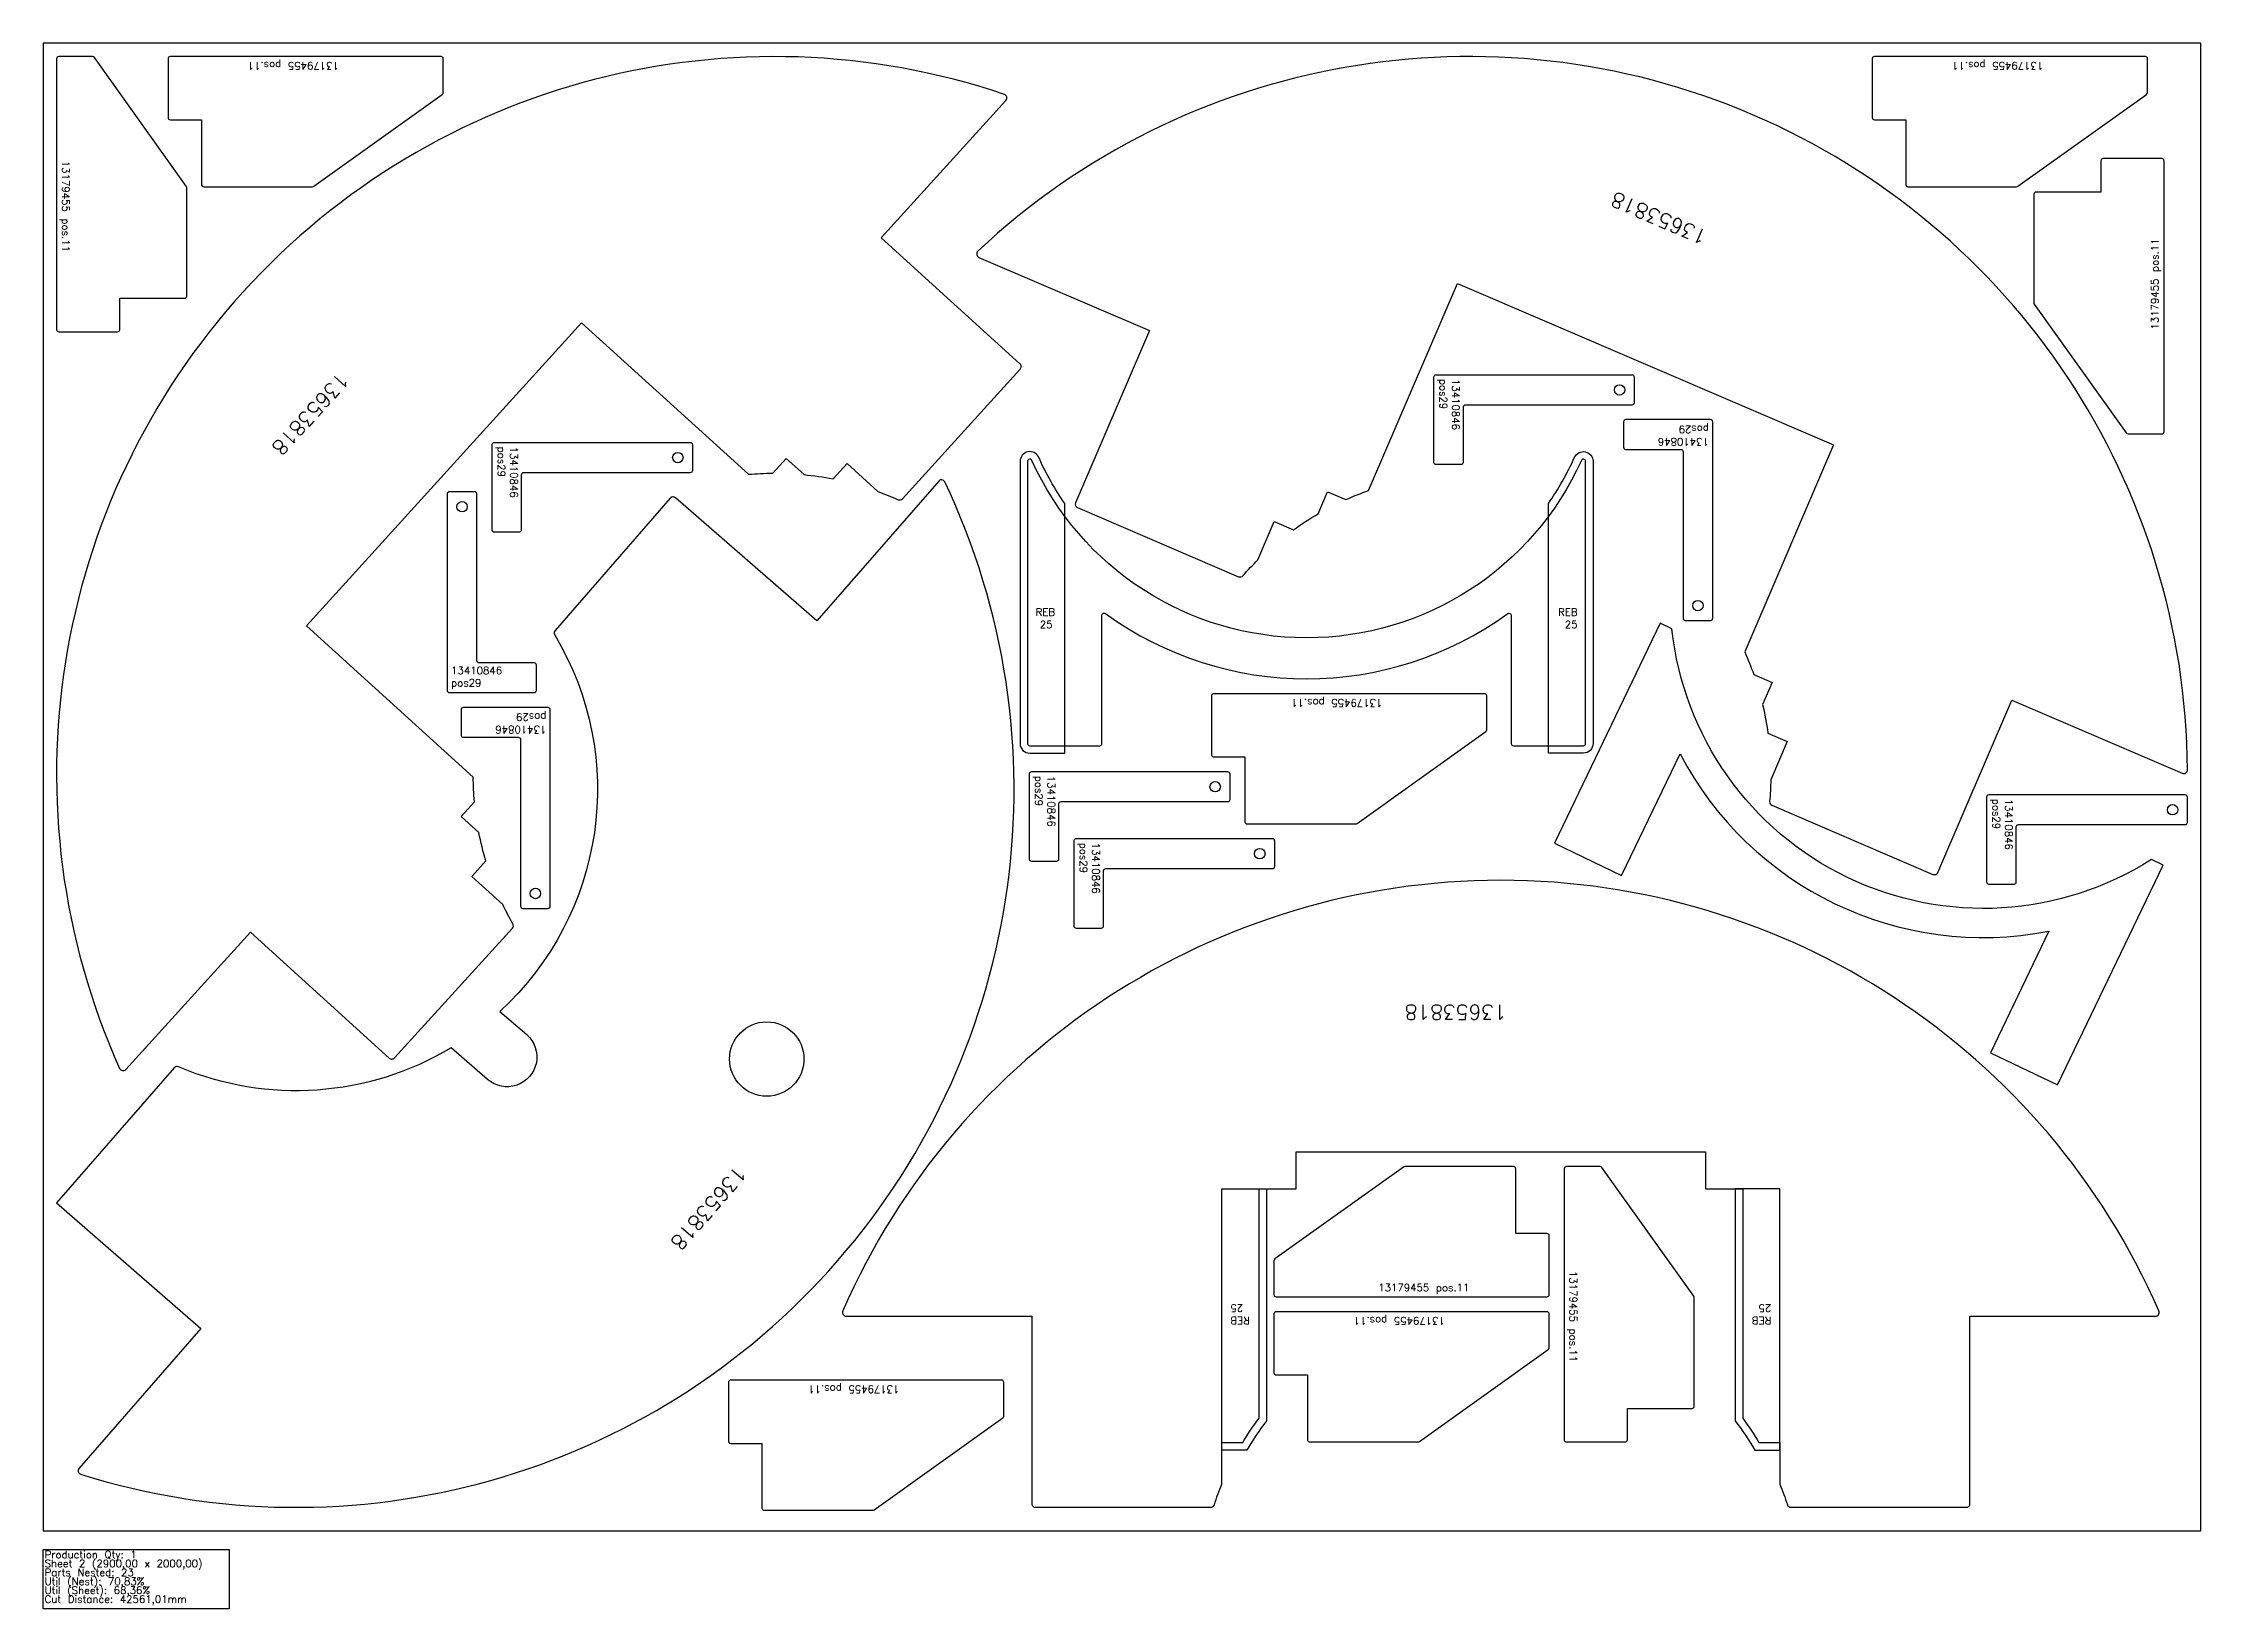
# Model space of a CAD drawing. Header units: millimetres. Extents: x 3045 to 5945, y -105 to 2000.
import ezdxf

# ---------------------------------------------------------------- set-up
doc = ezdxf.new("R2010")
doc.units = ezdxf.units.MM
for name, color, linetype in [('13179455', 7, 'Continuous'), ('Des.', 7, 'Continuous'), ('Rebaixo', 6, 'Continuous'), ('sheet', 24, 'Continuous'), ('Stats', 7, 'Continuous'), ('Texto', 7, 'Continuous')]:
    doc.layers.add(name, color=color, linetype=linetype)
doc.styles.get("Standard").update_dxf_attribs({"font": 'txt.shx'})

msp = doc.modelspace()

# ---------------------------------------------------------------- linework, layer by layer
at = {"color": 6}
for points in [[(4916.8, 1433.8), (4950.8, 1433.8, 0.414214), (4953.8, 1436.8), (4953.8, 1510.8, -0.414214), (4956.8, 1513.8), (5180.8, 1513.8, 0.414214), (5183.8, 1516.8), (5183.8, 1550.8, 0.414214), (5180.8, 1553.8), (4916.8, 1553.8, 0.414214), (4913.8, 1550.8), (4913.8, 1436.8, 0.414214)], [(5169.1, 1490.8), (5169.1, 1456.8, 0.414214), (5172.1, 1453.8), (5246.1, 1453.8, -0.414214), (5249.1, 1450.8), (5249.1, 1226.8, 0.414214), (5252.1, 1223.8), (5286.1, 1223.8, 0.414214), (5289.1, 1226.8), (5289.1, 1490.8, 0.414214), (5286.1, 1493.8), (5172.1, 1493.8, 0.414214)], [(3651, 1342.8), (3685, 1342.8, 0.414214), (3688, 1345.8), (3688, 1419.8, -0.414214), (3691, 1422.8), (3915, 1422.8, 0.414214), (3918, 1425.8), (3918, 1459.8, 0.414214), (3915, 1462.8), (3651, 1462.8, 0.414214), (3648, 1459.8), (3648, 1345.8, 0.414214)], [(3708, 1129.8), (3708, 1163.8, 0.414214), (3705, 1166.8), (3631, 1166.8, -0.414214), (3628, 1169.8), (3628, 1393.8, 0.414214), (3625, 1396.8), (3591, 1396.8, 0.414214), (3588, 1393.8), (3588, 1129.8, 0.414214), (3591, 1126.8), (3705, 1126.8, 0.414214)], [(5234.1, 1212.6), (5218.5, 1220.1), (5076.3, 924.5), (5166.4, 881.1), (5245, 1044.5, 0.331826), (5740.6, 806.1), (5662.1, 642.7), (5752.2, 599.4), (5894.4, 895), (5878.8, 902.5, -0.556315)], [(3606.6, 1103.8), (3606.6, 1069.8, 0.414214), (3609.6, 1066.8), (3683.6, 1066.8, -0.414214), (3686.6, 1063.8), (3686.6, 839.8, 0.414214), (3689.6, 836.8), (3723.6, 836.8, 0.414214), (3726.6, 839.8), (3726.6, 1103.8, 0.414214), (3723.6, 1106.8), (3609.6, 1106.8, 0.414214)], [(4373.2, 900.3), (4407.2, 900.3, 0.414214), (4410.2, 903.3), (4410.2, 977.3, -0.414214), (4413.2, 980.3), (4637.2, 980.3, 0.414214), (4640.2, 983.3), (4640.2, 1017.3, 0.414214), (4637.2, 1020.3), (4373.2, 1020.3, 0.414214), (4370.2, 1017.3), (4370.2, 903.3, 0.414214)], [(5660, 869.4), (5694, 869.4, 0.414214), (5697, 872.4), (5697, 946.4, -0.414214), (5700, 949.4), (5924, 949.4, 0.414214), (5927, 952.4), (5927, 986.4, 0.414214), (5924, 989.4), (5660, 989.4, 0.414214), (5657, 986.4), (5657, 872.4, 0.414214)], [(4433.2, 810.3), (4467.2, 810.3, 0.414214), (4470.2, 813.3), (4470.2, 887.3, -0.414214), (4473.2, 890.3), (4697.2, 890.3, 0.414214), (4700.2, 893.3), (4700.2, 927.3, 0.414214), (4697.2, 930.3), (4433.2, 930.3, 0.414214), (4430.2, 927.3), (4430.2, 813.3, 0.414214)]]:
    msp.add_lwpolyline(points, format="xyb", close=True, dxfattribs=at)
at = {"color": 1}
msp.add_lwpolyline([(4465.1, 1055.4, 0.414214), (4468.1, 1058.4), (4468.1, 1230.7, -0.612668), (4472.9, 1233.2, 0.324706), (5013.4, 1233.2, -0.612668), (5018.1, 1230.7), (5018.1, 1058.4, 0.414214), (5021.1, 1055.4), (5115.1, 1055.4, 0.414214), (5118.1, 1058.4), (5118.1, 1437.8, 0.807982), (5112.4, 1439.1, -0.646315), (4373.9, 1439.1, 0.807982), (4368.1, 1437.8), (4368.1, 1058.4, 0.414214), (4371.1, 1055.4)], format="xyb", close=True, dxfattribs=at)
at = {"color": 6}
for centre in [(5163.8, 1533.8), (3898, 1442.8), (3608, 1376.8), (5269.1, 1243.8), (4620.2, 1000.3), (5907, 969.4), (4680.2, 910.3), (3706.6, 856.8)]:
    msp.add_circle(centre, 7, dxfattribs=at)
at = {"layer": '13179455', "color": 6}
for points in [[(3238, 1660), (3238, 1806, 0.156317), (3237.4, 1807.8), (3113.9, 1980.7, 0.242213), (3111.5, 1982), (3066, 1982, 0.414214), (3063, 1979), (3063, 1615, 0.414214), (3066, 1612), (3145, 1612, 0.414214), (3148, 1615), (3148, 1657), (3235, 1657, 0.414214)], [(3260.8, 1807), (3406.8, 1807, 0.156317), (3408.6, 1807.6), (3581.5, 1931.1, 0.242213), (3582.8, 1933.5), (3582.8, 1979, 0.414214), (3579.8, 1982), (3215.8, 1982, 0.414214), (3212.8, 1979), (3212.8, 1900, 0.414214), (3215.8, 1897), (3257.8, 1897), (3257.8, 1810, 0.414214)], [(5551.4, 1807), (5697.4, 1807, 0.156317), (5699.2, 1807.6), (5872.1, 1931.1, 0.242213), (5873.4, 1933.5), (5873.4, 1979, 0.414214), (5870.4, 1982), (5506.4, 1982, 0.414214), (5503.4, 1979), (5503.4, 1900, 0.414214), (5506.4, 1897), (5548.4, 1897), (5548.4, 1810, 0.414214)], [(5720.6, 1796.7), (5720.6, 1650.7, 0.156317), (5721.1, 1648.9), (5844.7, 1476, 0.242213), (5847.1, 1474.7), (5892.6, 1474.7, 0.414214), (5895.6, 1477.7), (5895.6, 1841.7, 0.414214), (5892.6, 1844.7), (5813.6, 1844.7, 0.414214), (5810.6, 1841.7), (5810.6, 1799.7), (5723.6, 1799.7, 0.414214)], [(4663.2, 950.3), (4809.2, 950.3, 0.156317), (4810.9, 950.9), (4983.9, 1074.4, 0.242213), (4985.2, 1076.9), (4985.2, 1122.3, 0.414214), (4982.2, 1125.3), (4618.2, 1125.3, 0.414214), (4615.2, 1122.3), (4615.2, 1043.3, 0.414214), (4618.2, 1040.3), (4660.2, 1040.3), (4660.2, 953.3, 0.414214)], [(5021.2, 489.5), (4875.2, 489.5, 0.156317), (4873.4, 489), (4700.5, 365.4, 0.242213), (4699.2, 363), (4699.2, 317.5, 0.414214), (4702.2, 314.5), (5066.2, 314.5, 0.414214), (5069.2, 317.5), (5069.2, 396.5, 0.414214), (5066.2, 399.5), (5024.2, 399.5), (5024.2, 486.5, 0.414214)], [(5264.2, 167.5), (5264.2, 313.5, 0.156317), (5263.6, 315.3), (5140.1, 488.3, 0.242213), (5137.7, 489.5), (5092.2, 489.5, 0.414214), (5089.2, 486.5), (5089.2, 122.5, 0.414214), (5092.2, 119.5), (5171.2, 119.5, 0.414214), (5174.2, 122.5), (5174.2, 164.5), (5261.2, 164.5, 0.414214)], [(4747.2, 119.5), (4893.2, 119.5, 0.156317), (4895, 120.1), (5067.9, 243.6, 0.242213), (5069.2, 246.1), (5069.2, 291.5, 0.414214), (5066.2, 294.5), (4702.2, 294.5, 0.414214), (4699.2, 291.5), (4699.2, 212.5, 0.414214), (4702.2, 209.5), (4744.2, 209.5), (4744.2, 122.5, 0.414214)], [(4014.1, 27.5), (4160.1, 27.5, 0.156317), (4161.9, 28.1), (4334.8, 151.6, 0.242213), (4336.1, 154.1), (4336.1, 199.5, 0.414214), (4333.1, 202.5), (3969.1, 202.5, 0.414214), (3966.1, 199.5), (3966.1, 120.5, 0.414214), (3969.1, 117.5), (4011.1, 117.5), (4011.1, 30.5, 0.414214)]]:
    msp.add_lwpolyline(points, format="xyb", close=True, dxfattribs=at)
at = {"layer": 'Des.', "color": 6}
for points in [[(4067.6, 1419.9, -0.02429), (4106.6, 1414.1), (4125.4, 1434.9), (4166.9, 1397.3, -0.018097), (4194.1, 1386.2, 0.324705), (4199.8, 1387.4), (4358.2, 1561.9, 0.414214), (4357.9, 1569), (4171.3, 1738.4), (4339, 1923, 0.540575), (4336.9, 1931.1, 0.654654), (3147.7, 621.6, 0.540575), (3156, 620.2), (3323.6, 804.8), (3510.2, 635.4, 0.414214), (3517.2, 635.8), (3675.7, 810.2, 0.324705), (3676.3, 816.1, -0.018097), (3662.7, 842), (3621.2, 879.7), (3640.1, 900.5, -0.02429), (3630.7, 938.7), (3606.7, 960.4), (3624.7, 980.2, -0.020333), (3623.1, 1013.1), (3399, 1216.6), (3768.7, 1623.8), (3992.8, 1420.3, -0.020333), (4025.7, 1421.8), (4043.7, 1441.6)], [(5355.9, 1110.9, -0.02429), (5363.2, 1072.3), (5389, 1061.2), (5366.9, 1009.7, -0.018097), (5365.4, 980.4, 0.324705), (5368.4, 975.4), (5585, 882.5, 0.414214), (5591.5, 885.1), (5690.8, 1116.7), (5920, 1018.4, 0.540575), (5927, 1023.1, 0.654654), (4301.3, 1720.3, 0.540575), (4302.8, 1712), (4531.9, 1613.7), (4432.6, 1382.1, 0.414214), (4435.2, 1375.6), (4651.8, 1282.7, 0.324705), (4657.5, 1284, -0.018097), (4677.7, 1305.3), (4699.7, 1356.8), (4725.6, 1345.7, -0.02429), (4758.6, 1367.1), (4771.3, 1396.8), (4795.9, 1386.3, -0.020333), (4826.5, 1398.5), (4945.8, 1676.7), (5451.2, 1459.9), (5331.9, 1181.8, -0.020333), (5344.1, 1151.2), (5368.7, 1140.6)], [(4248.6, 1411.3), (4084.8, 1223.2), (3894.8, 1388.7, 0.414214), (3887.7, 1388.2), (3733, 1210.5, 0.324705), (3732.5, 1204.6, -0.355764), (3659, 698.3), (3694.9, 667.1, -1.000003), (3642.3, 606.8), (3593.5, 649.3, -0.239978), (3226.8, 623.7, 0.324705), (3221.1, 622.4), (3063, 440.9), (3256.9, 272.1), (3093.2, 84, 0.540575), (3095.4, 76, 0.654654), (4256.8, 1410.2, 0.540575)]]:
    msp.add_lwpolyline(points, format="xyb", close=True, dxfattribs=at)
at = {"layer": 'Des.', "color": 3}
msp.add_lwpolyline([(4679.2, 151.2), (4679.2, 459.5), (4729.2, 459.5), (4729.2, 509.5), (5279.2, 509.5), (5279.2, 459.5), (5329.2, 459.5), (5329.2, 151.2, -0.02429), (5351.1, 118.5), (5379.2, 118.5), (5379.2, 62.5, -0.018097), (5389.3, 35, 0.324705), (5394, 31.5), (5629.7, 31.5, 0.414214), (5634.7, 36.5), (5634.7, 288.5), (5884.1, 288.5, 0.540575), (5888.6, 295.5, 0.654654), (4119.8, 295.5, 0.540575), (4124.3, 288.5), (4373.7, 288.5), (4373.7, 36.5, 0.414214), (4378.7, 31.5), (4614.4, 31.5, 0.324705), (4619.1, 35, -0.018097), (4629.2, 62.5), (4629.2, 118.5), (4657.3, 118.5, -0.02429)], format="xyb", close=True, dxfattribs=at)
at = {"layer": 'Des.', "color": 6}
msp.add_circle((4017.5, 634.2), 50, dxfattribs=at)
at = {"layer": 'Rebaixo', "color": 1}
for points in [[(4418.1, 1380.9, -0.045348), (4383, 1443.2, 0.807982), (4358.1, 1437.8), (4358.1, 1058.4, 0.414214), (4371.1, 1045.4), (4418.1, 1045.4)], [(5068.1, 1380.9, 0.045348), (5103.3, 1443.2, -0.807982), (5128.1, 1437.8), (5128.1, 1058.4, -0.414214), (5115.1, 1045.4), (5068.1, 1045.4)]]:
    msp.add_lwpolyline(points, format="xyb", close=True, dxfattribs=at)
at = {"layer": 'Rebaixo', "color": 3}
for points in [[(4629.2, 459.5), (4689.2, 459.5), (4689.2, 147.8, 0.029939), (4663, 108.5), (4629.2, 108.5)], [(5379.2, 459.5), (5319.2, 459.5), (5319.2, 147.8, -0.029939), (5345.4, 108.5), (5379.2, 108.5)]]:
    msp.add_lwpolyline(points, format="xyb", close=True, dxfattribs=at)
at = {"layer": 'sheet', "color": 7}
msp.add_lwpolyline([(3045, 0), (5945, 0), (5945, 2000), (3045, 2000)], close=True, dxfattribs=at)
at = {"layer": 'Stats', "color": 151}
msp.add_lwpolyline([(3045, -25), (3295, -25), (3295, -105), (3045, -105), (3045, -25)], close=True, dxfattribs=at)

# ---------------------------------------------------------------- texts
at = {"layer": 'Rebaixo', "color": 1, "char_height": 10}
for s, insert, attachment_point in [(' REB \\P{\\W0.542689; }25', (4378.9, 1240.1), 1), ('REB 25', (5107.3, 1240.1), 3)]:
    msp.add_mtext_dynamic_manual_height_columns(s, width=27.52, gutter_width=12.5, heights=[0], dxfattribs=dict(at, insert=insert, attachment_point=attachment_point))
at = {"layer": 'Rebaixo', "color": 3, "char_height": 10, "rotation": 180}
for insert, attachment_point in [((4640.7, 277.7), 3), ((5367.7, 277.7), 1)]:
    msp.add_mtext_dynamic_manual_height_columns('REB\\P25', width=27.159, gutter_width=12.5, heights=[0], dxfattribs=dict(at, insert=insert, attachment_point=attachment_point))
at = {"layer": 'Stats', "color": 60}
for s, p in [('Production Qty: 1', (3047, -37)), ('Sheet 2 (2900,00 x 2000,00)', (3047, -49)), ('Parts Nested: 23', (3047, -61)), ('Cut Distance: 42561,01mm', (3047, -97)), ('Util (Nest): 70,83%', (3047, -73)), ('Util (Sheet): 68,36%', (3047, -85))]:
    msp.add_text(s, height=10, dxfattribs=at).set_placement(p)
at = {"layer": 'Texto', "color": 6}
for s, insert, char_height, width, attachment_point, rotation in [('13179455 pos.11', (3442.5, 1964.6), 10, 161.326, 1, 180), ('13179455 pos.11', (5733.2, 1964.6), 10, 161.326, 1, 180), ('13179455 pos.11', (3080.4, 1841.8), 10, 161.326, 1, 270), ('{\\W8.98525;  }13653818', (5283.7, 1746.8), 20, 399.037, 7, 156.7877), ('13179455 pos.11', (5878.2, 1614.9), 10, 161.326, 1, 90), ('{\\W8.98525;  }13653818', (3442.9, 1559), 20, 399.037, 7, 227.7582), ('13410846\\Ppos29', (4948.6, 1548.5), 10, 79.022, 1, 270), ('13410846\\Ppos29', (5283.8, 1459), 10, 79.022, 1, 180), ('13410846\\Ppos29', (3682.8, 1457.5), 10, 79.022, 1, 270), ('13179455 pos.11', (4844.9, 1107.9), 10, 161.326, 1, 180), ('13410846\\Ppos29', (3721.3, 1072), 10, 79.022, 1, 180), ('13410846\\Ppos29', (4405, 1015), 10, 79.022, 1, 270), ('13410846\\Ppos29', (5691.8, 984), 10, 79.022, 1, 270), ('13410846\\Ppos29', (4465, 925), 10, 79.022, 1, 270), ('{\\W8.98525;  }13653818', (3991.9, 478.8), 20, 399.037, 1, 228.9602), ('13179455 pos.11', (5106.6, 349.3), 10, 161.326, 1, 270), ('13179455 pos.11', (4929, 277.1), 10, 161.326, 1, 180), ('13179455 pos.11', (4195.9, 185.2), 10, 161.326, 1, 180)]:
    msp.add_mtext(s, dxfattribs=dict(at, insert=insert, char_height=char_height, width=width, attachment_point=attachment_point, rotation=rotation))
at = {"layer": 'Texto', "color": 6, "char_height": 10, "attachment_point": 1}
for s, insert, width in [('13410846\\Ppos29', (3593.3, 1161.6), 79.022), ('13179455 pos.11', (4839.4, 331.9), 161.326)]:
    msp.add_mtext(s, dxfattribs=dict(at, insert=insert, width=width))
at = {"layer": 'Texto', "color": 3, "insert": (5012.2, 707.2), "char_height": 20, "width": 399.037, "attachment_point": 7, "rotation": 180}
msp.add_mtext('{\\W8.98525;  }13653818', dxfattribs=at)

doc.saveas('drawing.dxf')
